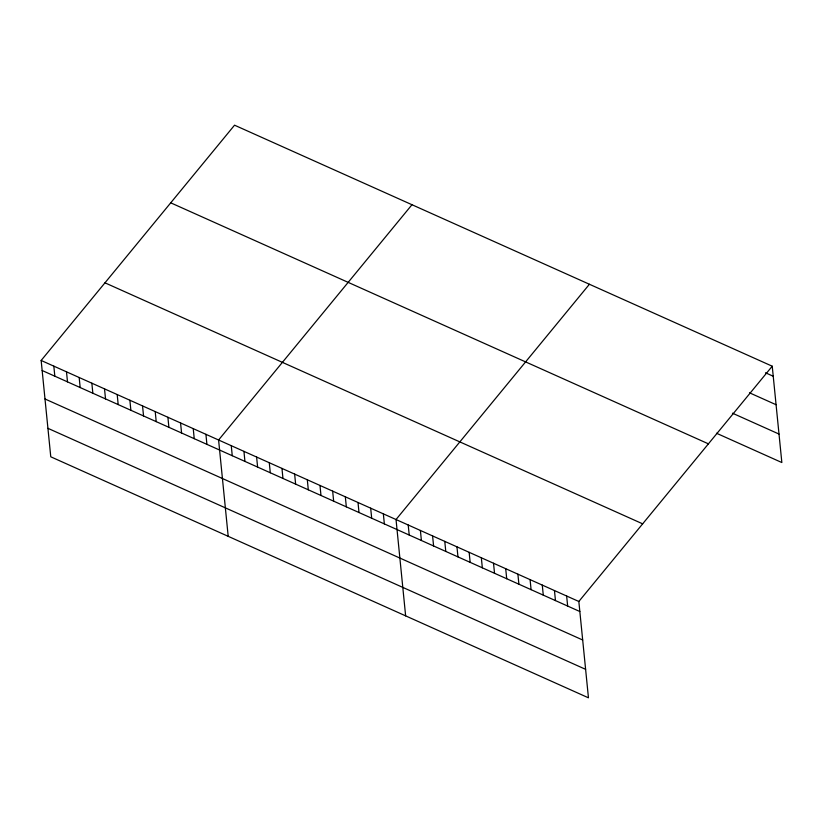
<?xml version="1.0" encoding="UTF-8"?>
<svg xmlns="http://www.w3.org/2000/svg" width="823" height="823" viewBox="0 0 823 823"><rect width="100%" height="100%" fill="white"/><g stroke="black" fill="none" stroke-linecap="round" stroke-linejoin="round"><path stroke-width="1.23" d="M772.231 366.204L578.836 601.479L588.455 697.811L50.769 456.796L41.15 360.464L234.545 125.189L772.231 366.204L781.85 462.536L716.483 433.237M411.984 204.721L218.589 439.996L228.197 536.329M589.422 284.254L396.028 519.529L405.636 615.871M765.483 372.768L773.239 376.245M749.486 392.797L776.079 404.721M732.47 413.197L779.011 434.06M170.731 202.828L708.418 443.844M104.974 282.824L642.66 523.84M41.15 360.464L578.836 601.479M42.148 370.504L579.834 611.52M44.998 398.98L582.684 639.996M47.919 428.32L585.606 669.336M566.646 596.017L567.654 606.057M554.465 590.554L555.463 600.595M542.275 585.091L543.273 595.132M530.084 579.629L531.092 589.669M517.893 574.166L518.902 584.207M505.713 568.703L506.711 578.734M493.522 563.241L494.53 573.271M481.332 557.768L482.34 567.808M469.151 552.305L470.149 562.346M456.96 546.842L457.958 556.883M444.77 541.38L445.778 551.42M432.589 535.917L433.587 545.958M420.399 530.454L421.397 540.495M408.208 524.992L409.216 535.032M383.353 513.85L384.351 523.891M370.679 508.172L371.677 518.212M358.005 502.493L359.003 512.534M345.331 496.804L346.329 506.845M332.657 491.125L333.654 501.166M319.982 485.447L320.98 495.487M307.308 479.768L308.306 489.808M294.634 474.079L295.632 484.119M281.96 468.4L282.958 478.441M269.286 462.721L270.283 472.762M256.611 457.043L257.609 467.083M243.937 451.364L244.935 461.394M231.263 445.675L232.261 455.716M205.915 434.318L206.912 444.358M193.24 428.639L194.238 438.68M180.566 422.95L181.564 432.991M167.892 417.271L168.89 427.312M155.218 411.593L156.216 421.633M142.544 405.914L143.541 415.954M129.869 400.235L130.867 410.266M117.195 394.546L118.193 404.587M104.521 388.868L105.519 398.908M91.847 383.189L92.845 393.229M79.173 377.51L80.17 387.551M66.498 371.821L67.496 381.862M53.824 366.142L54.822 376.183"/></g></svg>
